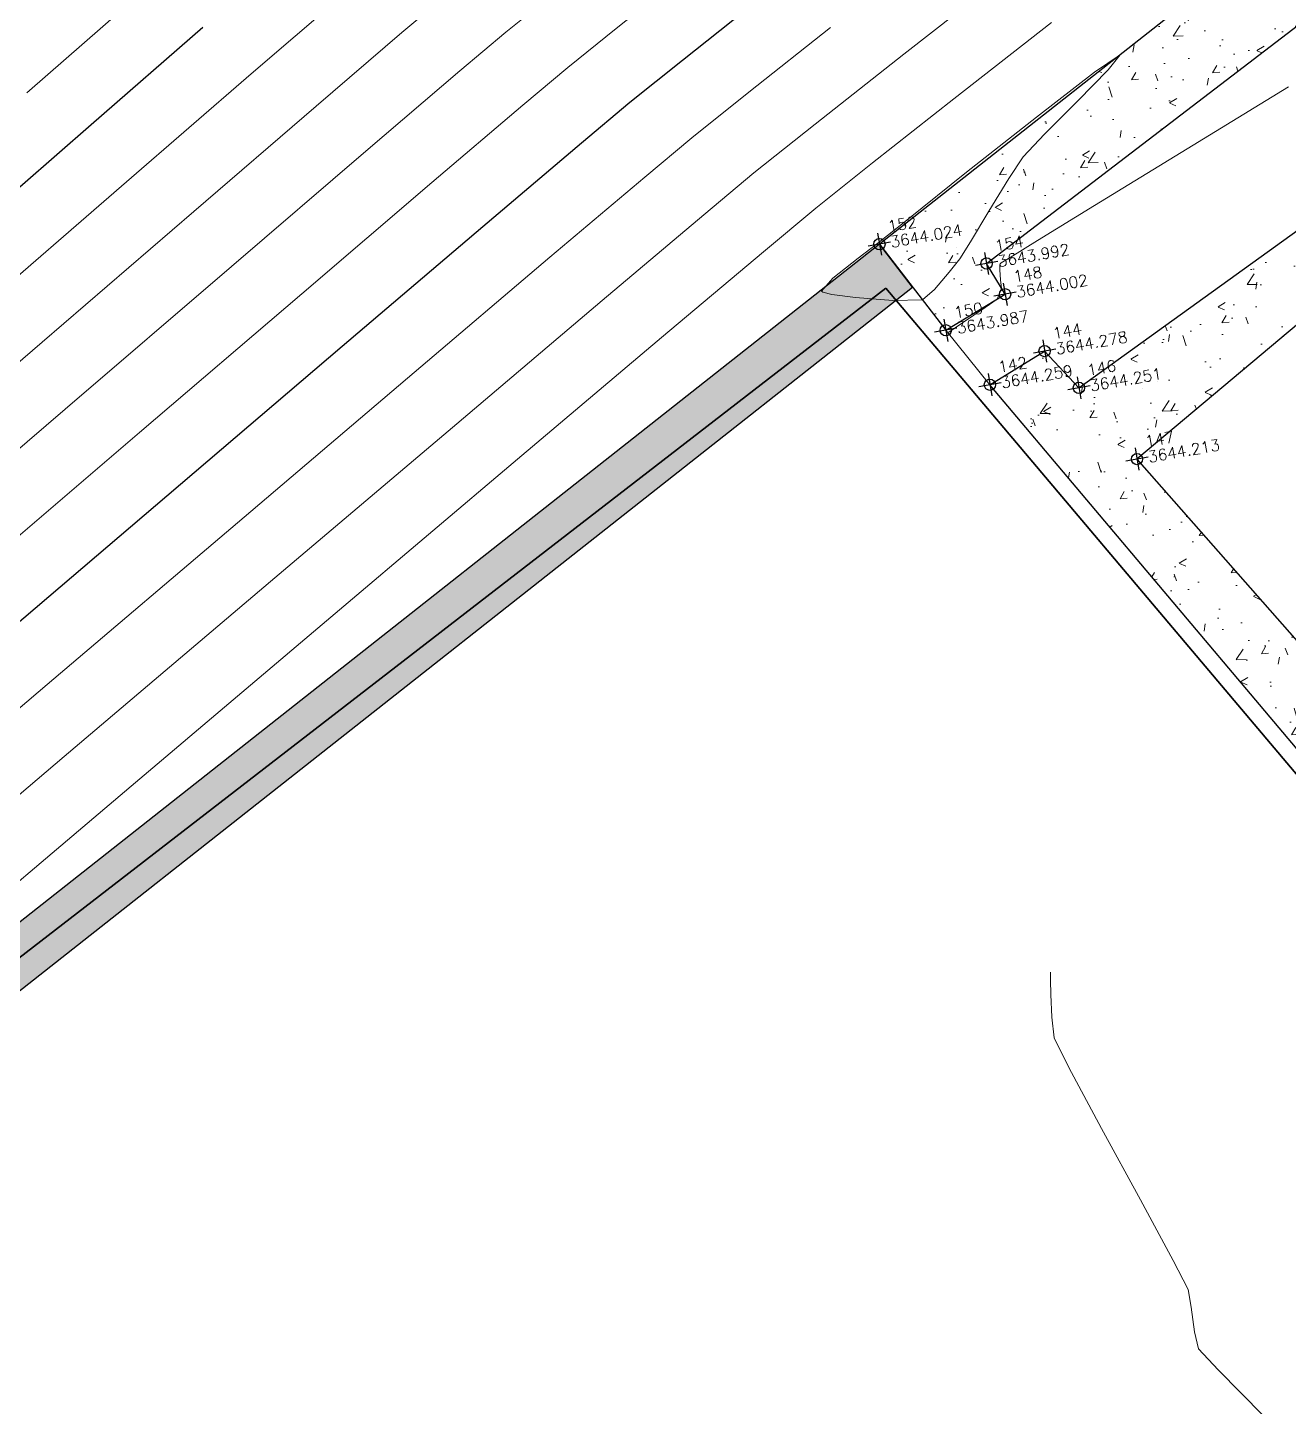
# Model space of a CAD drawing. Header units: millimetres. Extents: x 736950 to 740938, y 8500595 to 8502163.
# Drawn here: x 737764.43 to 737775.59, y 8501270.96 to 8501283.16 of the extents above; entities that cross this region are included whole.
import ezdxf

# ---------------------------------------------------------------- set-up
doc = ezdxf.new("R2010")
doc.units = ezdxf.units.MM
for name, color, linetype, lineweight in [('CONT-MJR', 80, 'Continuous', 30), ('CONT-MNR', 96, 'Continuous', 15), ('MURO PIEDRA', 252, 'Continuous', 30), ('PERIMETRO', 7, 'Continuous', 35), ('pista', 251, 'Continuous', 5)]:
    doc.layers.add(name, color=color, linetype=linetype, lineweight=lineweight)
doc.styles.add('5mm', font='arial.ttf', dxfattribs={"height": 3})
pattern_1 = [(59.94991650582833, (1479841.21072825, -18.49207214638591), (0.7173147616177996, 0.06212513786334364), [0.07500000000000001, -0.8250000000000001]), (4.949916505828331, (1479841.21072825, -18.49207214638591), (-0.2666336227691331, 0.7169040729334506), [0.06, -0.66]), (110.4013165058283, (1479841.270504478, -18.48689504899085), (0.4506817424667108, 0.7790288530571421), [0.06374018999999999, -0.7011421119999998]), (56.13411650582835, (1479841.176170796, -18.29508031532168), (1.07978843215245, 0.02137619624183779), [0.1124999999999999, -1.237499999999998]), (106.5855165058283, (1479841.266153166, -18.29329902119935), (0.752289432321798, 1.120964142855684), [0.09561028799999993, -1.051712999999999]), (1.134116505828333, (1479841.176170796, -18.29508031532168), (0.7522885572049924, 1.12096473051034), [0.09000000000000001, -0.9900000000000001]), (30.94991650582834, (1479841.283306076, -18.32704954408109), (0.6574964912282043, -0.293425227292985), [0.07500000000000001, -0.8250000000000001]), (335.9499165058284, (1479841.283306076, -18.32704954408109), (0.1143589702920628, 0.7562849757157031), [0.06, -0.66]), (81.40131650582836, (1479841.338097435, -18.35150168277323), (0.7718558160208798, 0.4628591428967336), [0.06374019000000002, -0.701142112]), (47.44991650582834, (1479841.21072825, -18.49207214638591), (-0.04554285905854174, 0.3299879209740469), [0, -0.652, 0, -0.67, 0, -0.6625000000000001]), (17.44991650582834, (1479841.21072825, -18.49207214638591), (0.1909634295804004, 0.4339344980096552), [0, -0.3819999999999997, 0, -0.6369999999999993, 0, -0.2524999999999997]), (337.4499165058283, (1479840.991082356, -18.53060370869935), (0.5296904964497462, 0.07002209344786473), [0, -0.25, 0, -0.7799999999999999, 0, -1.035]), (327.4499165058284, (1479840.892586439, -18.5478824339807), (0.557117696670718, 0.1993664657265957), [0, -0.325, 0, -0.518, 0, -0.735])]

msp = doc.modelspace()

# ---------------------------------------------------------------- hatches: boundary and pattern name
at = {"layer": 'pista'}
h = msp.add_hatch(dxfattribs=at)
h.set_pattern_fill('HONEY', color=256, scale=3, angle=9.94991650582834, style=0)
h.set_pattern_definition([(9.94991650582834, (1479841.21072825, -18.49207214638591), (0.4979252195647159, 0.4170677100899267), [0.375, -0.75]), (129.9499165058283, (1479841.21072825, -18.49207214638591), (-0.6101538418184378, 0.222682034283025), [0.3749999999999999, -0.7499999999999998]), (69.94991650582834, (1479841.21072825, -18.49207214638591), (-0.112228622253722, 0.6397497443729518), [-0.75, 0.375])])
h.paths.add_polyline_path([(737744.7999806425, 8501250.923935566), (737743.4751223363, 8501250.754223157), (737756.465848178, 8501242.026572531), (737763.5739612179, 8501242.006896213), (737770.002546867, 8501243.455222024), (737769.8468594846, 8501244.342704736), (737763.4750639071, 8501242.907173423), (737756.7405500773, 8501242.925815564)])
h.paths.add_polyline_path([(737794.2809870465, 8501256.017245878), (737809.7820272583, 8501263.709828075), (737823.391616501, 8501273.483615467), (737837.0791595323, 8501280.557800073), (737851.5530432165, 8501285.77819753), (737870.8510758049, 8501293.050216693, -0.9976846880626209), (737871.0089264096, 8501292.63424804), (737865.2748787645, 8501289.581801567, 0.7845063948290762), (737866.1540430214, 8501286.121818589), (737883.2588851704, 8501291.348365877), (737897.4188924351, 8501296.516943583), (737903.2981396064, 8501301.44146652, -0.5512150924587264), (737904.1219025984, 8501301.177325813), (737906.855912117, 8501297.98174819, 0.5618964424650519), (737910.2738656431, 8501298.536066804), (737914.22079628, 8501308.558674501), (737925.6412323939, 8501300.72656757, 0.340189525830376), (737928.7023693406, 8501300.894137181), (737936.9171069289, 8501306.117412793, -0.358727273887905), (737938.1716059428, 8501305.962964654), (737943.1732157968, 8501301.051021611, 0.3417074120720416), (737946.0555081918, 8501300.709858142), (737955.8779356404, 8501307.072689936), (737971.8320576148, 8501314.464803053), (737988.5677626224, 8501323.411181662), (738023.1375471824, 8501336.282937778), (738044.4246208373, 8501357.728329657), (738061.4456776979, 8501362.208386911), (738078.9085143938, 8501363.070318012), (738112.0997810266, 8501372.051506756), (738118.6561313582, 8501373.365123207), (738128.3493353954, 8501376.976906104), (738155.2251721952, 8501366.826195797), (738176.6167526407, 8501363.543890122), (738193.8053773039, 8501353.328603027), (738204.7313956148, 8501340.877429372), (738207.705198212, 8501335.751671141), (738214.35685511, 8501331.742925933), (738229.9282901662, 8501313.374534177), (738233.5603594936, 8501308.186787868), (738234.53883727, 8501308.358438132), (738230.6417003467, 8501313.924784988), (738214.9478837823, 8501332.43754055), (738208.3676942562, 8501336.403214611), (738205.4657963786, 8501341.405035153), (738194.387784551, 8501354.029418997), (738176.9261677533, 8501364.406946706), (738155.4549153853, 8501367.70147717), (738128.3514754312, 8501377.93815071), (738118.4090486554, 8501374.233504975), (738111.8936108743, 8501372.928085677), (738078.7671659255, 8501363.964436961), (738061.3074614278, 8501363.102660457), (738043.958527311, 8501358.536303693), (738022.6381405202, 8501337.057350922), (737988.196920163, 8501324.233464561), (737971.4304040315, 8501315.270615296), (737955.4419368334, 8501307.862588815), (737945.5806043665, 8501301.47455489, -0.3391433520832071), (737943.8038299843, 8501301.693147572), (737938.8116631231, 8501306.59581691, 0.3560082385246841), (737936.4342009705, 8501306.876887502), (737928.158540546, 8501301.61487459, -0.3502196171718997), (737926.1502499409, 8501301.468794718), (737914.5128481541, 8501309.44969617, 0.4302069892023044), (737913.4330382891, 8501309.014522241), (737909.4507249827, 8501298.90206584, -0.5704007069138802), (737907.5397775185, 8501298.566836312), (737904.9064502402, 8501301.644734057, 0.4931454261128044), (737902.7202336333, 8501302.131411942), (737896.9620044216, 8501297.308254998), (737882.9728831241, 8501292.20205278), (737866.0373022418, 8501287.027224885, -0.7384715771871906), (737865.6977918843, 8501288.787355538), (737871.5108758068, 8501291.881875956, 0.9119586051647783), (737870.5337161538, 8501293.892406015), (737851.2416702455, 8501286.62264278), (737836.7183275839, 8501281.384406622), (737822.9200107896, 8501274.252970394), (737809.3164408724, 8501264.483505804), (737793.8201376351, 8501256.79327439), (737778.9884914039, 8501246.402265295), (737769.846859484, 8501244.34270474), (737770.0025468671, 8501243.455222024), (737779.3594973255, 8501245.563292695)])
h.paths.add_polyline_path([(738260.5182952256, 8501271.251537092), (738234.538837269, 8501308.358438132), (738233.56035949, 8501308.186787868), (738259.6897886079, 8501270.86568047), (738269.3749442189, 8501234.589470252), (738274.5057655985, 8501215.583008338), (738279.7983711922, 8501189.602392923), (738280.7089290785, 8501189.641305126), (738275.382018582, 8501215.790318219), (738270.2441657205, 8501234.822827347)])
h = msp.add_hatch(dxfattribs=at)
h.set_pattern_fill('AR-CONC', color=256, scale=0.1, angle=9.94991650582834, style=0)
h.set_pattern_definition(pattern_1)
h.paths.add_polyline_path([(737777.6493554055, 8501284.697877575), (737778.2429651527, 8501284.02837592), (737778.6245263468, 8501284.2435411), (737777.9461947693, 8501285.054532018), (737778.8220041448, 8501285.843730938), (737779.728404595, 8501284.294036709), (737780.0769869342, 8501283.805925703), (737780.4282514206, 8501283.620835824), (737780.8231733027, 8501284.101299878), (737779.5204123224, 8501286.208899418), (737781.3213133046, 8501287.772591412), (737780.9448072524, 8501288.315704841), (737779.0422673434, 8501286.891549673), (737778.6190419062, 8501286.491403177), (737778.5397778634, 8501286.41658199), (737771.970257782, 8501281.24669311), (737772.5577492837, 8501280.484743811), (737773.0826143647, 8501280.803224025), (737772.9191839872, 8501281.07507419)])
h = msp.add_hatch(dxfattribs=at)
h.set_pattern_fill('AR-CONC', color=256, scale=0.1, angle=9.94991650582834, style=0)
h.set_pattern_definition(pattern_1)
h.paths.add_polyline_path([(737778.6877178713, 8501282.74898035), (737780.0769869359, 8501283.805925699), (737779.7284045985, 8501284.294036705), (737773.7365982805, 8501279.97476338), (737773.4328035514, 8501280.300165845), (737772.9490304393, 8501280.002092738), (737778.6258591108, 8501273.268700633), (737779.1181184452, 8501273.709385041), (737776.6840489154, 8501276.594198817), (737778.1880230637, 8501277.714923032), (737777.682193552, 8501278.231288701), (737776.209565309, 8501277.117078641), (737774.2503060309, 8501279.34403892), (737775.7707153334, 8501280.619936857), (737777.3197518112, 8501278.647930015), (737778.3918611555, 8501279.41775568), (737778.1278642829, 8501279.915628806), (737777.4702360536, 8501279.4916216), (737776.368347088, 8501281.003976291), (737778.0376412346, 8501282.345588025), (737779.1761814648, 8501280.873166844), (737778.6177381494, 8501280.28888689), (737779.0339259448, 8501279.826782903), (737780.023310585, 8501280.627850205)])
h = msp.add_hatch(dxfattribs=at)
h.set_pattern_fill('AR-CONC', color=256, scale=0.1, angle=9.94991650582834, style=0)
h.set_pattern_definition(pattern_1)
h.paths.add_polyline_path([(737772.2640035325, 8501280.865718462), (737771.9702577812, 8501281.246693114), (737764.4177360322, 8501275.290962253), (737764.5114265613, 8501274.75688734)])
h.paths.add_polyline_path([(737744.8808927487, 8501259.884693416), (737750.9641400306, 8501252.686534798), (737751.1211655234, 8501252.896829817), (737751.2855648, 8501252.72363086), (737751.6878458414, 8501253.034820454), (737745.6801080311, 8501259.918293005), (737764.5114265617, 8501274.756887337), (737764.4177360322, 8501275.290962253)])

# ---------------------------------------------------------------- linework, layer by layer
at = {"linetype": 'Continuous', "extrusion": (0.9849591664230046, 0.172787269436437, 0)}
for points, elevation in [([(8245937.386062786, 0), (8245937.186062786, 0)], 2195588.438162655), ([(8245937.053062788, 0), (8245936.853062788, 0)], 2195589.343162654), ([(8245936.757062787, 0), (8245936.557062788, 0)], 2195589.457162655), ([(8245936.534062785, 0), (8245936.334062788, 0)], 2195588.885162654), ([(8245936.201062788, 0), (8245936.001062788, 0)], 2195589.715162654), ([(8245935.991062785, 0), (8245935.791062788, 0)], 2195589.187162654), ([(8245935.828062788, 0), (8245935.628062788, 0)], 2195589.958162655), ([(8245935.118062787, 0), (8245934.918062788, 0)], 2195590.355162655)]:
    msp.add_lwpolyline(points, dxfattribs=dict(at, elevation=elevation))
at = {"linetype": 'Continuous', "extrusion": (-0.172787269436437, 0.9849591664230046, 0)}
for points, elevation in [([(-2195588.538162655, 0), (-2195588.338162655, 0)], 8245937.286062786), ([(-2195589.443162655, 0), (-2195589.243162654, 0)], 8245936.953062789), ([(-2195589.557162656, 0), (-2195589.357162655, 0)], 8245936.657062788), ([(-2195588.985162655, 0), (-2195588.785162655, 0)], 8245936.434062788), ([(-2195589.815162655, 0), (-2195589.615162655, 0)], 8245936.101062787), ([(-2195589.287162655, 0), (-2195589.087162655, 0)], 8245935.891062786), ([(-2195590.058162655, 0), (-2195589.858162655, 0)], 8245935.728062789), ([(-2195590.455162655, 0), (-2195590.255162654, 0)], 8245935.018062787)]:
    msp.add_lwpolyline(points, dxfattribs=dict(at, elevation=elevation))
at = {"linetype": 'Continuous'}
for centre in [(737771.9702577821, 8501281.246693112), (737772.9191839882, 8501281.07507419), (737773.0826143649, 8501280.803224025), (737772.557749283, 8501280.484743811), (737773.4328035517, 8501280.300165843), (737772.9490304384, 8501280.00209274), (737773.7365982806, 8501279.974763382), (737774.2503060311, 8501279.344038919)]:
    msp.add_circle(centre, 0.05, dxfattribs=at)
at = {"layer": 'CONT-MJR'}
for points, elevation in [([(737770.8888417728, 8501283.398557454), (737770.22647068, 8501282.873137468)], 3640), ([(737765.9828857338, 8501283.16404291), (737764.9947363442, 8501282.303435713)], 3635), ([(737770.22647068, 8501282.873137468), (737769.7613039607, 8501282.499786088)], 3640), ([(737767.2150470057, 8501280.33992028), (737765.6626016633, 8501279.01675753)], 3640), ([(737765.6626016633, 8501279.01675753), (737763.873488157, 8501277.491196293)], 3640)]:
    msp.add_lwpolyline(points, dxfattribs=dict(at, elevation=elevation))
at = {"layer": 'CONT-MJR', "extrusion": (0.642643157147018, -0.7661656299861754, 0), "elevation": -6039267.773487079}
msp.add_lwpolyline([(6028544.859415424, 3640), (6028544.30105209, 3640)], dxfattribs=at)
at = {"layer": 'CONT-MJR', "extrusion": (0.6567264459754969, -0.7541288849768275, 0), "elevation": -5926552.761404879}
msp.add_lwpolyline([(6139386.80622518, 3635.000000000011), (6139385.188979611, 3635.000000000011)], dxfattribs=at)
at = {"layer": 'CONT-MJR', "extrusion": (0.6470269864320808, -0.7624671001614561, 0), "elevation": -6004591.273130552}
msp.add_lwpolyline([(6063083.808778469, 3640), (6063082.665400626, 3640)], dxfattribs=at)
at = {"layer": 'CONT-MJR', "extrusion": (0.6482054897231724, -0.76146545758343, 0), "elevation": -5995206.565151169}
msp.add_lwpolyline([(6072362.47320641, 3640.00000000001), (6072360.836007826, 3640.00000000001)], dxfattribs=at)
at = {"layer": 'CONT-MNR', "extrusion": (0.6615457972516655, -0.7499047660461017, 0), "elevation": -5887087.96100132}
msp.add_lwpolyline([(6177241.929947939, 3633.00000000001), (6177240.592151972, 3633.00000000001)], dxfattribs=at)
at = {"layer": 'CONT-MNR', "extrusion": (0.6230655130532521, -0.7821696532362323, 0), "elevation": -6189766.878393359}
msp.add_lwpolyline([(5873918.142087958, 3639.00000000001), (5873917.373584132, 3639.00000000001)], dxfattribs=at)
at = {"layer": 'CONT-MNR', "extrusion": (-0.6164395243293985, 0.7874022560575662, 0), "elevation": 6239137.422051703}
msp.add_lwpolyline([(-5821451.475523554, 3642.000000000003), (-5821450.28770144, 3642.000000000003)], dxfattribs=at)
at = {"layer": 'CONT-MNR', "extrusion": (0.6589263110442826, -0.7522074957174872, 0), "elevation": -5908596.093560554}
msp.add_lwpolyline([(6156672.029446588, 3634.000000000013), (6156670.701759382, 3634.000000000013)], dxfattribs=at)
at = {"layer": 'CONT-MNR', "extrusion": (0.6535635041650454, -0.7568716839884464, 0), "elevation": -5952202.992710907}
msp.add_lwpolyline([(6114523.678523947, 3636), (6114522.652690048, 3636)], dxfattribs=at)
at = {"layer": 'CONT-MNR'}
for points, elevation in [([(737768.1144695967, 8501283.434000537), (737767.743010379, 8501283.119592559)], 3637), ([(737768.6634143845, 8501283.122595722), (737768.2570536588, 8501282.779743128)], 3638), ([(737774.1009120544, 8501282.923413128), (737773.875599641, 8501282.769024312)], 3644), ([(737773.9953107634, 8501282.78991997), (737774.1009120544, 8501282.923413128)], 3644), ([(737773.7263641984, 8501282.515971132), (737773.9953107634, 8501282.78991997)], 3644), ([(737766.4115092087, 8501282.753722833), (737765.3068224551, 8501281.796978265)], 3636), ([(737772.6278887636, 8501282.531824954), (737771.9080257119, 8501281.965024732)], 3643), ([(737773.4304819334, 8501282.220087565), (737773.7263641984, 8501282.515971132)], 3644), ([(737771.4004752523, 8501282.309631111), (737770.8591935368, 8501281.876976456)], 3642), ([(737769.894648951, 8501281.840729292), (737769.0545298147, 8501281.130026948)], 3641), ([(737772.7424760942, 8501281.882583134), (737772.2119836186, 8501281.45900365)], 3644), ([(737765.3068224551, 8501281.796978265), (737763.9444451126, 8501280.616852421)], 3636), ([(737765.9021709604, 8501281.53630955), (737764.5600453403, 8501280.379600702)], 3637), ([(737770.4153307648, 8501281.506295322), (737769.5164503526, 8501280.747618264)], 3642), ([(737772.2119836186, 8501281.45900365), (737771.9570831129, 8501281.254166823)], 3644), ([(737772.5891199536, 8501280.998646116), (737772.6819521402, 8501281.117978973)], 3644), ([(737773.0386356734, 8501281.072611922), (737773.0365746638, 8501281.062166795)], 3644), ([(737773.0494695501, 8501281.080266884), (737773.0386356734, 8501281.072611922)], 3644), ([(737773.1276015084, 8501281.129736267), (737773.0494695501, 8501281.080266884)], 3644), ([(737771.5595822672, 8501280.945425102), (737771.4568620692, 8501280.830190761)], 3644), ([(737773.0365746638, 8501281.062166795), (737773.0368841225, 8501281.018914714)], 3644), ([(737771.4568620692, 8501280.830190761), (737771.4700496342, 8501280.820364365)], 3644), ([(737773.049928453, 8501280.857593786), (737773.0322251092, 8501280.808710635)], 3644), ([(737773.0434885342, 8501280.930254959), (737773.049928453, 8501280.857593786)], 3644), ([(737766.8571782626, 8501280.807441492), (737765.4216564943, 8501279.580124065)], 3639), ([(737771.4700496342, 8501280.820364365), (737771.5488322843, 8501280.800665192)], 3644), ([(737771.7573962884, 8501280.773546362), (737772.090449129, 8501280.749052215)], 3644), ([(737772.090449129, 8501280.749052215), (737772.3513331914, 8501280.752455935)], 3644), ([(737773.0322251092, 8501280.808710635), (737773.012632704, 8501280.760760209)], 3644), ([(737772.7059936528, 8501280.55006385), (737772.5764502351, 8501280.461675912)], 3644), ([(737764.5600453403, 8501280.379600702), (737763.0216188335, 8501279.054291086)], 3637), ([(737764.7545748611, 8501276.7105624), (737762.7004954753, 8501274.96685249)], 3642), ([(737765.3864253457, 8501276.482852595), (737763.4204259446, 8501274.81724021)], 3643), ([(737773.4835989542, 8501274.803876692), (737773.4841983775, 8501274.788650798)], 3644), ([(737773.4841983775, 8501274.788650798), (737773.4855746141, 8501274.73276447)], 3644), ([(737773.4887288684, 8501274.604487645), (737773.4967790082, 8501274.404072773)], 3644), ([(737773.516898837, 8501274.221171867), (737773.6478002477, 8501273.960689021)], 3644), ([(737774.7028322107, 8501271.994761411), (737774.7309715771, 8501271.836806342)], 3644), ([(737774.7309715771, 8501271.836806342), (737774.7593241582, 8501271.621027905)], 3644), ([(737774.7593241582, 8501271.621027905), (737774.7952844459, 8501271.468955448)], 3644)]:
    msp.add_lwpolyline(points, dxfattribs=dict(at, elevation=elevation))
at = {"layer": 'CONT-MNR', "extrusion": (0.6278294689470958, -0.7783509220920906, 0), "elevation": -6153788.649281044}
msp.add_lwpolyline([(5911599.576245758, 3638), (5911598.987687415, 3638)], dxfattribs=at)
at = {"layer": 'CONT-MNR', "extrusion": (0.6269307048102254, -0.7790750229381982, 0), "elevation": -6160606.928841043}
msp.add_lwpolyline([(5904493.338878837, 3639.000000000003), (5904492.790652785, 3639.000000000003)], dxfattribs=at)
at = {"layer": 'CONT-MNR', "extrusion": (0.6201220717061142, -0.784505332157097, 0), "elevation": -6211793.557820119}
msp.add_lwpolyline([(5850619.032225735, 3641), (5850618.109807771, 3641)], dxfattribs=at)
at = {"layer": 'CONT-MNR', "extrusion": (0.6160274392780033, -0.787724694329552, 0), "elevation": -6242182.00106326}
msp.add_lwpolyline([(5818186.126769892, 3643.000000000013), (5818185.026447338, 3643.000000000013)], dxfattribs=at)
at = {"layer": 'CONT-MNR', "extrusion": (0.6513639914176927, -0.7587654121560973, 0), "elevation": -5969924.248266856}
msp.add_lwpolyline([(6097222.350550408, 3637.000000000009), (6097221.350713089, 3637.000000000009)], dxfattribs=at)
at = {"layer": 'CONT-MNR', "extrusion": (0.6189880153545141, -0.7854004308933629, 0), "elevation": -6220239.134164905}
msp.add_lwpolyline([(5841638.840019856, 3642.00000000001), (5841637.84064107, 3642.00000000001)], dxfattribs=at)
at = {"layer": 'CONT-MNR', "extrusion": (0.6497433561992936, -0.7601536496491207, 0), "elevation": -5982921.108285617}
msp.add_lwpolyline([(6084469.238504174, 3638.000000000013), (6084468.143347254, 3638.000000000013)], dxfattribs=at)
at = {"layer": 'CONT-MNR', "extrusion": (0.6434891960588267, -0.7654551943488037, 0), "elevation": -6032604.569116318}
msp.add_lwpolyline([(6035212.917472913, 3639), (6035212.399461598, 3639)], dxfattribs=at)
at = {"layer": 'CONT-MNR', "extrusion": (-0.61131416055682, 0.7913880193070341, 0), "elevation": 6276801.714704222}
msp.add_lwpolyline([(-5780819.94570953, 3644), (-5780819.294071626, 3644)], dxfattribs=at)
at = {"layer": 'CONT-MNR', "extrusion": (0.6250956436140083, -0.780548164007058, 0), "elevation": -6174483.196922667}
msp.add_lwpolyline([(5889980.36692025, 3641.000000000013), (5889979.722214081, 3641.000000000013)], dxfattribs=at)
at = {"layer": 'CONT-MNR', "extrusion": (0.5218527518252913, -0.8530355827351934, 0), "elevation": -6866886.368163132}
msp.add_lwpolyline([(5065766.570183216, 3644), (5065765.518448926, 3644)], dxfattribs=at)
at = {"layer": 'CONT-MNR', "extrusion": (0.6525765011368598, -0.7577228452171507, 0), "elevation": -5960166.542587705}
msp.add_lwpolyline([(6106760.066864784, 3637.000000000013), (6106758.638641456, 3637.000000000013)], dxfattribs=at)
at = {"layer": 'CONT-MNR', "extrusion": (0.6481800230302891, -0.7614871356395023, 0), "elevation": -5995410.235279773}
msp.add_lwpolyline([(6072162.934625588, 3639.00000000001), (6072161.875953279, 3639.00000000001)], dxfattribs=at)
at = {"layer": 'CONT-MNR', "extrusion": (0.6201488763254613, -0.7844841433657328, 0), "elevation": -6211591.89793875}
msp.add_lwpolyline([(5850832.211735889, 3644.000000000003), (5850831.424689876, 3644.000000000003)], dxfattribs=at)
at = {"layer": 'CONT-MNR', "extrusion": (-0.6416197268639856, 0.7670228980278129, 0), "elevation": 6047310.116134272}
msp.add_lwpolyline([(-6020477.077148734, 3641.000000000013), (-6020476.535313806, 3641.000000000013)], dxfattribs=at)
at = {"layer": 'CONT-MNR', "extrusion": (0.7303281586980351, -0.6830964650858161, 0), "elevation": -5268379.122218512}
msp.add_lwpolyline([(6712695.939877978, 3644), (6712696.212765341, 3644)], dxfattribs=at)
at = {"layer": 'CONT-MNR', "extrusion": (0.6509123540732231, -0.7591528879710958, 0), "elevation": -5973550.902426936}
msp.add_lwpolyline([(6093667.794644819, 3638.000000000013), (6093666.229922756, 3638.000000000013)], dxfattribs=at)
at = {"layer": 'CONT-MNR', "extrusion": (0.5220172461569779, -0.8529349299417192, 0), "elevation": -6865909.33061749}
msp.add_lwpolyline([(5067089.672081049, 3644.00000000001), (5067088.710214537, 3644.00000000001)], dxfattribs=at)
at = {"layer": 'CONT-MNR', "extrusion": (-0.6242596411110366, 0.7812169356074661, 0), "elevation": 6180784.218925703}
msp.add_lwpolyline([(-5883367.137635184, 3643), (-5883366.49775225, 3643)], dxfattribs=at)
at = {"layer": 'CONT-MNR', "extrusion": (0.8328222409085777, -0.553540527014974, 0), "elevation": -4091370.16367944}
msp.add_lwpolyline([(7488443.900558732, 3644.00000000001), (7488444.133492351, 3644.00000000001)], dxfattribs=at)
at = {"layer": 'CONT-MNR', "extrusion": (0.6409958680822694, -0.7675443290790819, 0), "elevation": -6052202.62224149}
msp.add_lwpolyline([(6015558.395678389, 3642), (6015557.817388962, 3642)], dxfattribs=at)
at = {"layer": 'CONT-MNR', "extrusion": (0.8531300018095811, -0.5216983803045437, 0), "elevation": -3805688.580502469}
msp.add_lwpolyline([(7637593.283002507, 3644.00000000001), (7637593.619478242, 3644.00000000001)], dxfattribs=at)
at = {"layer": 'CONT-MNR', "extrusion": (-0.6494005645877927, 0.7604465179833859, 0), "elevation": 5985663.174832144}
msp.add_lwpolyline([(-6081770.309255038, 3639), (-6081768.793696628, 3639)], dxfattribs=at)
at = {"layer": 'CONT-MNR', "extrusion": (0.6398614740619262, -0.7684902693016348, 0), "elevation": -6061080.659003048}
msp.add_lwpolyline([(6006612.70208542, 3643), (6006612.099561431, 3643)], dxfattribs=at)
at = {"layer": 'CONT-MNR', "extrusion": (0.5231580790916812, -0.8522356624086452, 0), "elevation": -6859122.983680582}
msp.add_lwpolyline([(5076271.350921725, 3644), (5076270.759241816, 3644)], dxfattribs=at)
at = {"layer": 'CONT-MNR', "extrusion": (0.8568126197687019, -0.5156279032452511, 0), "elevation": -3751364.810063773}
msp.add_lwpolyline([(7664421.30364108, 3644.000000000013), (7664421.621371505, 3644.000000000013)], dxfattribs=at)
at = {"layer": 'CONT-MNR', "extrusion": (0.6051851349914201, -0.7960847645731054, 0), "elevation": -6321251.864352921}
msp.add_lwpolyline([(5732178.058166128, 3644), (5732177.840486468, 3644)], dxfattribs=at)
at = {"layer": 'CONT-MNR', "extrusion": (0.8470805815797342, -0.5314644751162013, 0), "elevation": -3893175.994680312}
msp.add_lwpolyline([(7593370.124759212, 3644), (7593370.30127841, 3644)], dxfattribs=at)
at = {"layer": 'CONT-MNR', "extrusion": (0.5261585501385224, -0.8503864886721378, 0), "elevation": -6841188.969981157}
msp.add_lwpolyline([(5100414.336443346, 3644), (5100414.052959723, 3644)], dxfattribs=at)
at = {"layer": 'CONT-MNR', "extrusion": (0.6470584689785673, -0.7624403830615955, 0), "elevation": -6004340.326408232}
msp.add_lwpolyline([(6063330.872898324, 3641), (6063329.295170136, 3641)], dxfattribs=at)
at = {"layer": 'CONT-MNR', "extrusion": (0.6438759082047318, -0.7651299333012216, 0), "elevation": -6029551.764932521}
msp.add_lwpolyline([(6038260.774721278, 3643), (6038259.593550027, 3643)], dxfattribs=at)
at = {"layer": 'CONT-MNR', "extrusion": (0.6196395803290351, -0.7848864825499655, 0), "elevation": -6215388.038865502}
msp.add_lwpolyline([(5846797.367266721, 3644), (5846797.081608362, 3644)], dxfattribs=at)
at = {"layer": 'CONT-MNR', "extrusion": (0.6512363170340747, -0.7588749958826513, 0), "elevation": -5970949.454747129}
msp.add_lwpolyline([(6096215.310702339, 3638.000000000006), (6096213.370345933, 3638.000000000006)], dxfattribs=at)
at = {"layer": 'CONT-MNR', "extrusion": (-0.7612590984783989, 0.6484478274956709, 0), "elevation": 4951001.098426774}
msp.add_lwpolyline([(-6950084.339044983, 3644.000000000003), (-6950084.541541575, 3644.000000000003)], dxfattribs=at)
at = {"layer": 'CONT-MNR', "extrusion": (0.9972369905497779, 0.07428583094522326, 0), "elevation": 1367259.287600027}
msp.add_lwpolyline([(8422985.816026539, 3644.000000000003), (8422985.72712114, 3644.000000000003)], dxfattribs=at)
at = {"layer": 'CONT-MNR', "extrusion": (-0.6539424913915506, 0.7565442604055707, 0), "elevation": 5949134.469856262}
msp.add_lwpolyline([(-6117506.153167121, 3644), (-6117506.293910095, 3644)], dxfattribs=at)
at = {"layer": 'CONT-MNR', "extrusion": (0.6461599359218766, -0.763202029091535, 0), "elevation": -6011477.612984383}
msp.add_lwpolyline([(6056254.215091685, 3642), (6056252.528237033, 3642)], dxfattribs=at)
at = {"layer": 'CONT-MNR', "extrusion": (-0.1289409921549893, -0.9916522679559036, 0), "elevation": -8525443.381999781}
msp.add_lwpolyline([(-364550.7513930576, 3644.00000000001), (-364550.5410733612, 3644.00000000001)], dxfattribs=at)
at = {"layer": 'CONT-MNR', "extrusion": (0.5701244529301566, -0.8215583413069881, 0), "elevation": -6563675.685581321}
msp.add_lwpolyline([(5452911.615453667, 3644.000000000006), (5452911.486444938, 3644.000000000006)], dxfattribs=at)
at = {"layer": 'CONT-MNR', "extrusion": (-0.5642856128906147, 0.8255796430900313, 0), "elevation": 6602169.638754351}
msp.add_lwpolyline([(-5406240.675886047, 3644.000000000013), (-5406240.432843653, 3644.000000000013)], dxfattribs=at)
at = {"layer": 'CONT-MNR', "extrusion": (0.6451354602129111, -0.7640682155252079, 0), "elevation": -6019596.544655089}
msp.add_lwpolyline([(6048184.094807003, 3643.00000000001), (6048182.426888041, 3643.00000000001)], dxfattribs=at)
at = {"layer": 'CONT-MNR', "extrusion": (-0.6475839076235151, 0.7619941486567063, 0), "elevation": 6000159.110997701}
msp.add_lwpolyline([(-6067466.978872798, 3641), (-6067465.005086723, 3641)], dxfattribs=at)
at = {"layer": 'CONT-MNR', "extrusion": (-0.65118537466488, 0.7589187096274276, 0), "elevation": 5971358.661006965}
msp.add_lwpolyline([(-6095812.545473054, 3638.000000000003), (-6095810.3234148, 3638.000000000003)], dxfattribs=at)
at = {"layer": 'CONT-MNR', "extrusion": (0.6466980387524748, -0.7627461220312449, 0), "elevation": -6007204.8243946}
msp.add_lwpolyline([(6060490.737140049, 3642.00000000001), (6060488.627061517, 3642.00000000001)], dxfattribs=at)
at = {"layer": 'CONT-MNR', "extrusion": (0.6499394266181231, -0.7599860141655934, 0), "elevation": -5981350.74827574}
msp.add_lwpolyline([(6086008.178020115, 3639), (6086006.000049373, 3639)], dxfattribs=at)
at = {"layer": 'CONT-MNR', "extrusion": (0.6457614189799451, -0.763539252269985, 0), "elevation": -6014637.86743228}
msp.add_lwpolyline([(6053113.624655519, 3643.000000000003), (6053111.561897155, 3643.000000000003)], dxfattribs=at)
at = {"layer": 'CONT-MNR', "extrusion": (0.64783899612495, -0.7617772870726832, 0), "elevation": -5998127.314492184}
msp.add_lwpolyline([(6069473.590385216, 3641.00000000001), (6069471.301805019, 3641.00000000001)], dxfattribs=at)
at = {"layer": 'CONT-MNR', "extrusion": (0.6469920127631776, -0.7624967773182076, 0), "elevation": -6004868.191386052}
msp.add_lwpolyline([(6062803.823731379, 3642.000000000003), (6062801.377805788, 3642.000000000003)], dxfattribs=at)
at = {"layer": 'CONT-MNR', "extrusion": (0.6461444241237376, -0.763215161781921, 0), "elevation": -6011600.115462959}
msp.add_lwpolyline([(6056128.491775028, 3643.00000000001), (6056126.126087192, 3643.00000000001)], dxfattribs=at)
at = {"layer": 'CONT-MNR', "extrusion": (-0.6479497414743086, 0.7616830919243099, 0), "elevation": 5997244.831412153}
msp.add_lwpolyline([(-6070343.284888597, 3641), (-6070340.762778531, 3641)], dxfattribs=at)
at = {"layer": 'CONT-MNR', "extrusion": (0.9996978169443212, 0.02458200147991535, 0), "elevation": 946528.8909903282}
msp.add_lwpolyline([(8480569.84267433, 3644.00000000001), (8480569.714358727, 3644.00000000001)], dxfattribs=at)
at = {"layer": 'CONT-MNR', "extrusion": (0.9940039250914345, 0.1093443958455205, 0), "elevation": 1662916.465257093}
msp.add_lwpolyline([(8369628.728651551, 3644.000000000003), (8369628.544647339, 3644.000000000003)], dxfattribs=at)
at = {"layer": 'CONT-MNR', "extrusion": (0.8812267984729816, 0.4726936953811203, 0), "elevation": 4668644.513574135}
msp.add_lwpolyline([(7142809.483386208, 3644.00000000001), (7142808.870796158, 3644.00000000001)], dxfattribs=at)
at = {"layer": 'CONT-MNR', "extrusion": (0.8791451969840385, 0.4765540080829204, 0), "elevation": 4699926.336015617}
msp.add_lwpolyline([(7122264.569283905, 3644), (7122263.850141733, 3644)], dxfattribs=at)
at = {"layer": 'CONT-MNR', "extrusion": (0.8799182726837114, 0.4751250713205042, 0), "elevation": 4688348.910168395}
msp.add_lwpolyline([(7129890.210342085, 3644.00000000001), (7129889.599283392, 3644.00000000001)], dxfattribs=at)
at = {"layer": 'CONT-MNR', "extrusion": (0.8883368015035865, 0.459192472819816, 0), "elevation": 4559112.529132573}
msp.add_lwpolyline([(7213212.470747894, 3644.00000000001), (7213212.182360944, 3644.00000000001)], dxfattribs=at)
at = {"layer": 'CONT-MNR', "extrusion": (0.7335637467061048, 0.6796206511860141, 0), "elevation": 6318844.494694774}
msp.add_lwpolyline([(5734817.56373283, 3644.000000000013), (5734817.309935863, 3644.000000000013)], dxfattribs=at)
at = {"layer": 'CONT-MNR', "extrusion": (0.7103019639657904, 0.7038970947420803, 0), "elevation": 6508063.16613446}
msp.add_lwpolyline([(5519152.031977233, 3644.000000000003), (5519151.461505283, 3644.000000000003)], dxfattribs=at)
at = {"layer": 'MURO PIEDRA'}
for points in [[(737771.9702577821, 8501281.246693112), (737772.557749283, 8501280.484743811), (737773.0826143649, 8501280.803224025), (737772.9191839882, 8501281.07507419), (737777.6493554045, 8501284.697877575), (737778.2429651528, 8501284.02837592), (737778.6245263474, 8501284.243541101), (737777.9461947688, 8501285.054532018), (737778.8220041454, 8501285.843730938), (737779.7284045989, 8501284.294036705), (737780.0769869356, 8501283.805925699), (737780.4282514205, 8501283.620835824), (737780.8231733027, 8501284.101299878), (737779.5204123219, 8501286.208899418), (737781.3213133039, 8501287.772591412), (737780.9448072532, 8501288.31570484), (737779.0422673476, 8501286.891549684), (737778.6190419062, 8501286.491403177), (737778.5397778584, 8501286.416581986)], [(737779.1181184452, 8501273.709385041), (737778.6258591097, 8501273.268700635), (737772.9490304384, 8501280.00209274), (737773.4328035517, 8501280.300165843), (737773.7365982806, 8501279.974763382), (737779.7284045989, 8501284.294036705), (737780.0769869356, 8501283.805925699), (737778.6877178715, 8501282.74898035), (737780.0233105852, 8501280.627850205), (737779.0339259452, 8501279.826782903), (737778.6177381496, 8501280.28888689), (737779.1761814652, 8501280.873166842), (737778.037641235, 8501282.345588027), (737776.3683470882, 8501281.003976291), (737777.470236054, 8501279.4916216), (737778.127864283, 8501279.91562881), (737778.3918611541, 8501279.417755682), (737777.3197518107, 8501278.647930015), (737775.770715333, 8501280.61993686), (737774.2503060311, 8501279.344038919), (737776.2095653095, 8501277.117078641), (737777.6821935516, 8501278.231288701), (737778.1880230634, 8501277.714923032), (737776.6840489152, 8501276.594198817)], [(737772.2640035324, 8501280.865718462), (737771.9702577821, 8501281.246693112), (737744.8808927482, 8501259.884693416), (737750.9641400307, 8501252.686534798), (737751.1211655231, 8501252.896829816), (737751.2855647998, 8501252.72363086), (737751.6878458419, 8501253.034820454), (737745.6801080306, 8501259.918293007)]]:
    msp.add_lwpolyline(points, close=True, dxfattribs=at)
at = {"layer": 'PERIMETRO', "ltscale": 0.3}
for p, q in [((737772.0287148635, 8501280.855851732), (737744.8808927481, 8501259.884693414)), ((737785.6823555233, 8501264.685794078), (737772.0287148635, 8501280.855851732))]:
    msp.add_line(p, q, dxfattribs=at)
at = {"layer": 'pista'}
msp.add_line((737772.557749283, 8501280.484743811), (737772.9490304384, 8501280.00209274), dxfattribs=at)

# ---------------------------------------------------------------- texts
at = {"color": 2, "char_height": 0.1, "attachment_point": 1, "rotation": 9.94991650582834, "style": '5mm'}
for s, insert, width in [('\\Ftxt.shx;\\W1.0000000000;\\T1.0000000000;\\o\\l152', (737772.0359241177, 8501281.451114079), 0.3666666666666667), ('\\Ftxt.shx;\\W1.0000000000;\\T1.0000000000;\\o\\l154', (737772.9848503238, 8501281.279495157), 0.3666666666666667), ('\\Ftxt.shx;\\W1.0000000000;\\T1.0000000000;\\o\\l148', (737773.1482807004, 8501281.007644992), 0.3666666666666667), ('\\Ftxt.shx;\\W1.0000000000;\\T1.0000000000;\\o\\l150', (737772.6234156186, 8501280.68916478), 0.35), ('\\Ftxt.shx;\\W1.0000000000;\\T1.0000000000;\\o\\l144', (737773.4984698872, 8501280.504586812), 0.3666666666666667), ('\\Ftxt.shx;\\W1.0000000000;\\T1.0000000000;\\o\\l142', (737773.014696774, 8501280.206513708), 0.3666666666666667), ('\\Ftxt.shx;\\W1.0000000000;\\T1.0000000000;\\o\\l146', (737773.8022646161, 8501280.17918435), 0.3666666666666667), ('\\Ftxt.shx;\\W1.0000000000;\\T1.0000000000;\\o\\l147', (737774.3159723666, 8501279.548459886), 0.3666666666666666)]:
    msp.add_mtext(s, dxfattribs=dict(at, insert=insert, width=width))
at = {"color": 1, "char_height": 0.1, "attachment_point": 1, "rotation": 9.94991650582834, "style": '5mm'}
for s, insert, width in [('\\Ftxt.shx;\\W1.0000000000;\\T1.0000000000;\\o\\l3644.024', (737772.0601143355, 8501281.313219795), 0.8166666666666668), ('\\Ftxt.shx;\\W1.0000000000;\\T1.0000000000;\\o\\l3643.992', (737773.0090405416, 8501281.141600873), 0.8333333333333334), ('\\Ftxt.shx;\\W1.0000000000;\\T1.0000000000;\\o\\l3644.002', (737773.1724709183, 8501280.869750708), 0.8000000000000002), ('\\Ftxt.shx;\\W1.0000000000;\\T1.0000000000;\\o\\l3643.987', (737772.6476058364, 8501280.551270496), 0.8333333333333334), ('\\Ftxt.shx;\\W1.0000000000;\\T1.0000000000;\\o\\l3644.278', (737773.522660105, 8501280.366692528), 0.8333333333333334), ('\\Ftxt.shx;\\W1.0000000000;\\T1.0000000000;\\o\\l3644.259', (737773.0388869918, 8501280.068619424), 0.8333333333333334), ('\\Ftxt.shx;\\W1.0000000000;\\T1.0000000000;\\o\\l3644.251', (737773.826454834, 8501280.041290065), 0.7999999999999999), ('\\Ftxt.shx;\\W1.0000000000;\\T1.0000000000;\\o\\l3644.213', (737774.3401625844, 8501279.410565604), 0.7999999999999999)]:
    msp.add_mtext(s, dxfattribs=dict(at, insert=insert, width=width))

doc.saveas('drawing.dxf')
